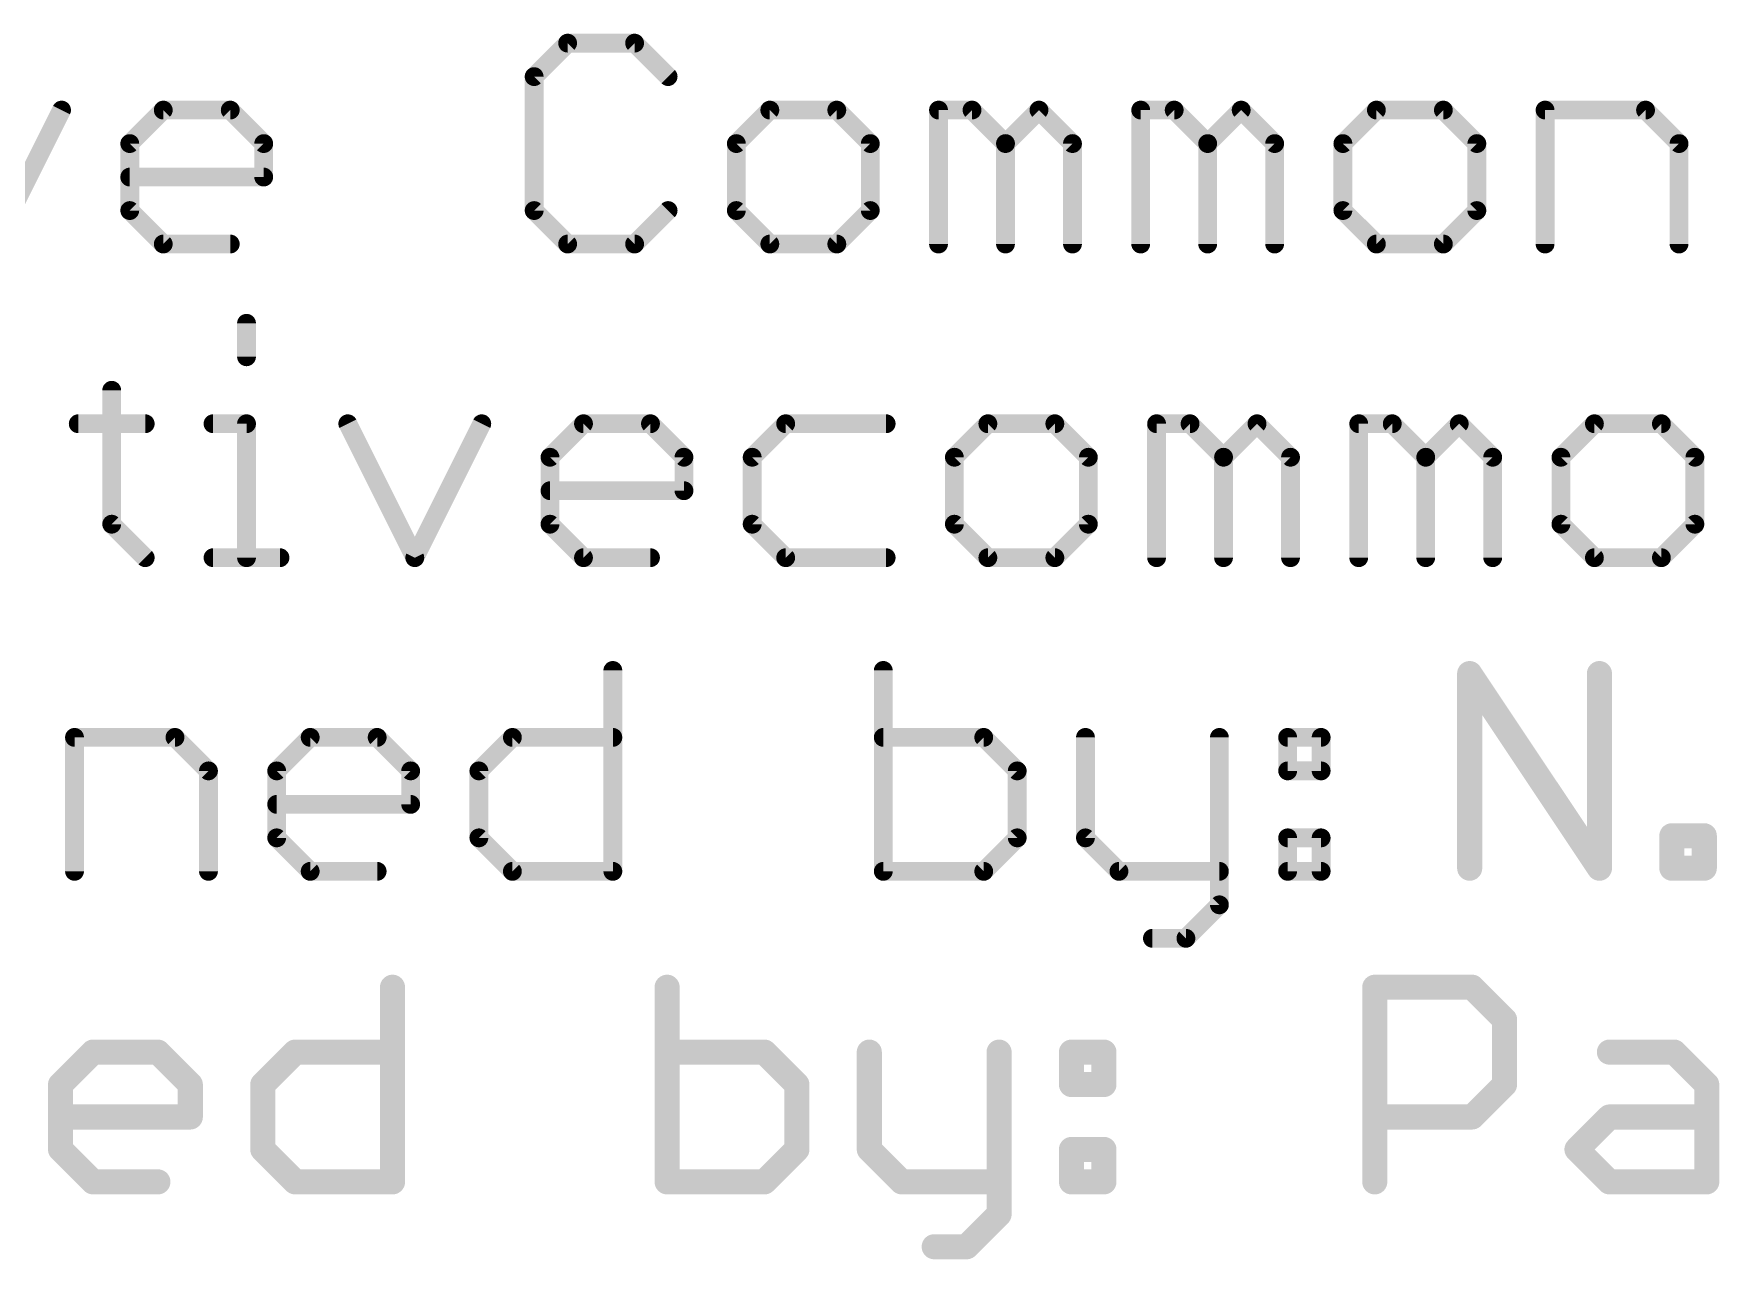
# Model space of a CAD drawing. Extents: x -42 to 65, y -18 to 21.
# Drawn here: x -2.64 to 11.01, y -15.77 to -5.84 of the extents above; entities that cross this region are included whole.
import ezdxf

# ---------------------------------------------------------------- set-up
doc = ezdxf.new("R2010")
doc.units = 0
doc.layers.add('51', color=53, linetype='CONTINUOUS')

msp = doc.modelspace()

# ---------------------------------------------------------------- linework, layer by layer
at = {"layer": '51'}
for points, const_width in [([(1.6876, -5.9168), (1.4164, -6.188)], 0.1524), ([(2.2299, -5.9168), (1.6876, -5.9168)], 0.1524), ([(2.5011, -6.188), (2.2299, -5.9168)], 0.1524), ([(1.4164, -6.188), (1.4164, -7.2726)], 0.1524), ([(-2.9527, -7.5438), (-2.4104, -6.4591)], 0.1524), ([(-1.8579, -6.7303), (-1.5868, -6.4591)], 0.1524), ([(-1.5868, -6.4591), (-1.0444, -6.4591)], 0.1524), ([(-1.0444, -6.4591), (-0.7733, -6.7303)], 0.1524), ([(3.3247, -6.4591), (3.0535, -6.7303)], 0.1524), ([(3.867, -6.4591), (3.3247, -6.4591)], 0.1524), ([(4.1382, -6.7303), (3.867, -6.4591)], 0.1524), ([(4.6907, -7.5438), (4.6907, -6.4591)], 0.1524), ([(4.6907, -6.4591), (4.9619, -6.4591)], 0.1524), ([(4.9619, -6.4591), (5.233, -6.7303)], 0.1524), ([(5.233, -6.7303), (5.5042, -6.4591)], 0.1524), ([(5.5042, -6.4591), (5.7754, -6.7303)], 0.1524), ([(6.3279, -7.5438), (6.3279, -6.4591)], 0.1524), ([(6.3279, -6.4591), (6.599, -6.4591)], 0.1524), ([(6.599, -6.4591), (6.8702, -6.7303)], 0.1524), ([(6.8702, -6.7303), (7.1414, -6.4591)], 0.1524), ([(7.1414, -6.4591), (7.4125, -6.7303)], 0.1524), ([(8.2362, -6.4591), (7.965, -6.7303)], 0.1524), ([(8.7785, -6.4591), (8.2362, -6.4591)], 0.1524), ([(9.0497, -6.7303), (8.7785, -6.4591)], 0.1524), ([(9.6022, -7.5438), (9.6022, -6.4591)], 0.1524), ([(9.6022, -6.4591), (10.4157, -6.4591)], 0.1524), ([(10.4157, -6.4591), (10.6868, -6.7303)], 0.1524), ([(-1.8579, -7.2726), (-1.8579, -6.7303)], 0.1524), ([(-0.7733, -6.7303), (-0.7733, -7.0015)], 0.1524), ([(3.0535, -6.7303), (3.0535, -7.2726)], 0.1524), ([(4.1382, -7.2726), (4.1382, -6.7303)], 0.1524), ([(5.233, -6.7303), (5.233, -7.5438)], 0.1524), ([(5.7754, -6.7303), (5.7754, -7.5438)], 0.1524), ([(6.8702, -6.7303), (6.8702, -7.5438)], 0.1524), ([(7.4125, -6.7303), (7.4125, -7.5438)], 0.1524), ([(7.965, -6.7303), (7.965, -7.2726)], 0.1524), ([(9.0497, -7.2726), (9.0497, -6.7303)], 0.1524), ([(10.6868, -6.7303), (10.6868, -7.5438)], 0.1524), ([(-0.7733, -7.0015), (-1.8579, -7.0015)], 0.1524), ([(-1.5868, -7.5438), (-1.8579, -7.2726)], 0.1524), ([(1.4164, -7.2726), (1.6876, -7.5438)], 0.1524), ([(2.2299, -7.5438), (2.5011, -7.2726)], 0.1524), ([(3.0535, -7.2726), (3.3247, -7.5438)], 0.1524), ([(3.867, -7.5438), (4.1382, -7.2726)], 0.1524), ([(7.965, -7.2726), (8.2362, -7.5438)], 0.1524), ([(8.7785, -7.5438), (9.0497, -7.2726)], 0.1524), ([(-1.0444, -7.5438), (-1.5868, -7.5438)], 0.1524), ([(1.6876, -7.5438), (2.2299, -7.5438)], 0.1524), ([(3.3247, -7.5438), (3.867, -7.5438)], 0.1524), ([(8.2362, -7.5438), (8.7785, -7.5438)], 0.1524), ([(-0.9126, -8.1856), (-0.9126, -8.4568)], 0.1524), ([(-2.0041, -8.728), (-2.0041, -9.8126)], 0.1524), ([(-2.2752, -8.9991), (-1.7329, -8.9991)], 0.1524), ([(-1.1838, -8.9991), (-0.9126, -8.9991)], 0.1524), ([(-0.9126, -8.9991), (-0.9126, -10.0838)], 0.1524), ([(-0.0924, -8.9991), (0.45, -10.0838)], 0.1524), ([(0.45, -10.0838), (0.9923, -8.9991)], 0.1524), ([(1.5448, -9.2703), (1.816, -8.9991)], 0.1524), ([(1.816, -8.9991), (2.3583, -8.9991)], 0.1524), ([(2.3583, -8.9991), (2.6295, -9.2703)], 0.1524), ([(3.4531, -8.9991), (3.182, -9.2703)], 0.1524), ([(4.2666, -8.9991), (3.4531, -8.9991)], 0.1524), ([(5.0903, -8.9991), (4.8191, -9.2703)], 0.1524), ([(5.6326, -8.9991), (5.0903, -8.9991)], 0.1524), ([(5.9038, -9.2703), (5.6326, -8.9991)], 0.1524), ([(6.4563, -10.0838), (6.4563, -8.9991)], 0.1524), ([(6.4563, -8.9991), (6.7274, -8.9991)], 0.1524), ([(6.7274, -8.9991), (6.9986, -9.2703)], 0.1524), ([(6.9986, -9.2703), (7.2698, -8.9991)], 0.1524), ([(7.2698, -8.9991), (7.5409, -9.2703)], 0.1524), ([(8.0934, -10.0838), (8.0934, -8.9991)], 0.1524), ([(8.0934, -8.9991), (8.3646, -8.9991)], 0.1524), ([(8.3646, -8.9991), (8.6358, -9.2703)], 0.1524), ([(8.6358, -9.2703), (8.9069, -8.9991)], 0.1524), ([(8.9069, -8.9991), (9.1781, -9.2703)], 0.1524), ([(10.0017, -8.9991), (9.7306, -9.2703)], 0.1524), ([(10.5441, -8.9991), (10.0017, -8.9991)], 0.1524), ([(10.8152, -9.2703), (10.5441, -8.9991)], 0.1524), ([(1.5448, -9.8126), (1.5448, -9.2703)], 0.1524), ([(2.6295, -9.2703), (2.6295, -9.5415)], 0.1524), ([(3.182, -9.2703), (3.182, -9.8126)], 0.1524), ([(4.8191, -9.2703), (4.8191, -9.8126)], 0.1524), ([(5.9038, -9.8126), (5.9038, -9.2703)], 0.1524), ([(6.9986, -9.2703), (6.9986, -10.0838)], 0.1524), ([(7.5409, -9.2703), (7.5409, -10.0838)], 0.1524), ([(8.6358, -9.2703), (8.6358, -10.0838)], 0.1524), ([(9.1781, -9.2703), (9.1781, -10.0838)], 0.1524), ([(9.7306, -9.2703), (9.7306, -9.8126)], 0.1524), ([(10.8152, -9.8126), (10.8152, -9.2703)], 0.1524), ([(2.6295, -9.5415), (1.5448, -9.5415)], 0.1524), ([(-2.0041, -9.8126), (-1.7329, -10.0838)], 0.1524), ([(1.816, -10.0838), (1.5448, -9.8126)], 0.1524), ([(3.182, -9.8126), (3.4531, -10.0838)], 0.1524), ([(4.8191, -9.8126), (5.0903, -10.0838)], 0.1524), ([(5.6326, -10.0838), (5.9038, -9.8126)], 0.1524), ([(9.7306, -9.8126), (10.0017, -10.0838)], 0.1524), ([(10.5441, -10.0838), (10.8152, -9.8126)], 0.1524), ([(-1.1838, -10.0838), (-0.6415, -10.0838)], 0.1524), ([(2.3583, -10.0838), (1.816, -10.0838)], 0.1524), ([(3.4531, -10.0838), (4.2666, -10.0838)], 0.1524), ([(5.0903, -10.0838), (5.6326, -10.0838)], 0.1524), ([(10.0017, -10.0838), (10.5441, -10.0838)], 0.1524), ([(2.0536, -10.9968), (2.0536, -12.6238)], 0.1524), ([(4.2433, -10.9968), (4.2433, -12.6238)], 0.1524), ([(8.9916, -12.5984), (8.9916, -11.0223)], 0.2032), ([(8.9916, -11.0223), (10.0424, -12.5984)], 0.2032), ([(10.0424, -12.5984), (10.0424, -11.0223)], 0.2032), ([(-2.3053, -12.6238), (-2.3053, -11.5391)], 0.1524), ([(-2.3053, -11.5391), (-1.4918, -11.5391)], 0.1524), ([(-1.4918, -11.5391), (-1.2207, -11.8103)], 0.1524), ([(-0.6682, -11.8103), (-0.397, -11.5391)], 0.1524), ([(-0.397, -11.5391), (0.1453, -11.5391)], 0.1524), ([(0.1453, -11.5391), (0.4165, -11.8103)], 0.1524), ([(0.969, -11.8103), (1.2402, -11.5391)], 0.1524), ([(1.2402, -11.5391), (2.0536, -11.5391)], 0.1524), ([(5.0568, -11.5391), (4.2433, -11.5391)], 0.1524), ([(5.328, -11.8103), (5.0568, -11.5391)], 0.1524), ([(5.8805, -11.5391), (5.8805, -12.3526)], 0.1524), ([(6.9651, -11.5391), (6.9651, -12.895)], 0.1524), ([(7.5176, -11.5391), (7.7888, -11.5391)], 0.1524), ([(7.5176, -11.8103), (7.5176, -11.5391)], 0.1524), ([(7.7888, -11.5391), (7.7888, -11.8103)], 0.1524), ([(-1.2207, -11.8103), (-1.2207, -12.6238)], 0.1524), ([(-0.6682, -12.3526), (-0.6682, -11.8103)], 0.1524), ([(0.4165, -11.8103), (0.4165, -12.0815)], 0.1524), ([(0.969, -12.3526), (0.969, -11.8103)], 0.1524), ([(5.328, -12.3526), (5.328, -11.8103)], 0.1524), ([(7.7888, -11.8103), (7.5176, -11.8103)], 0.1524), ([(0.4165, -12.0815), (-0.6682, -12.0815)], 0.1524), ([(-0.397, -12.6238), (-0.6682, -12.3526)], 0.1524), ([(1.2402, -12.6238), (0.969, -12.3526)], 0.1524), ([(5.0568, -12.6238), (5.328, -12.3526)], 0.1524), ([(5.8805, -12.3526), (6.1516, -12.6238)], 0.1524), ([(7.5176, -12.3526), (7.7888, -12.3526)], 0.1524), ([(7.5176, -12.6238), (7.5176, -12.3526)], 0.1524), ([(7.7888, -12.3526), (7.7888, -12.6238)], 0.1524), ([(10.6288, -12.5984), (10.6288, -12.3357)], 0.2032), ([(10.6288, -12.3357), (10.8914, -12.3357)], 0.2032), ([(10.8914, -12.3357), (10.8914, -12.5984)], 0.2032), ([(0.1453, -12.6238), (-0.397, -12.6238)], 0.1524), ([(2.0536, -12.6238), (1.2402, -12.6238)], 0.1524), ([(4.2433, -12.6238), (5.0568, -12.6238)], 0.1524), ([(6.1516, -12.6238), (6.9651, -12.6238)], 0.1524), ([(7.7888, -12.6238), (7.5176, -12.6238)], 0.1524), ([(10.8914, -12.5984), (10.6288, -12.5984)], 0.2032), ([(6.9651, -12.895), (6.694, -13.1661)], 0.1524), ([(6.694, -13.1661), (6.4228, -13.1661)], 0.1524), ([(0.2696, -13.5623), (0.2696, -15.1384)], 0.2032), ([(2.4931, -13.5623), (2.4931, -15.1384)], 0.2032), ([(8.2232, -15.1384), (8.2232, -13.5623)], 0.2032), ([(8.2232, -13.5623), (9.0113, -13.5623)], 0.2032), ([(9.0113, -13.5623), (9.2739, -13.8249)], 0.2032), ([(9.2739, -13.8249), (9.2739, -14.3503)], 0.2032), ([(-2.4183, -14.3503), (-2.1556, -14.0876)], 0.2032), ([(-2.1556, -14.0876), (-1.6303, -14.0876)], 0.2032), ([(-1.6303, -14.0876), (-1.3676, -14.3503)], 0.2032), ([(-0.7812, -14.3503), (-0.5185, -14.0876)], 0.2032), ([(-0.5185, -14.0876), (0.2696, -14.0876)], 0.2032), ([(3.2812, -14.0876), (2.4931, -14.0876)], 0.2032), ([(3.5439, -14.3503), (3.2812, -14.0876)], 0.2032), ([(4.1303, -14.0876), (4.1303, -14.8757)], 0.2032), ([(5.181, -14.0876), (5.181, -15.4011)], 0.2032), ([(5.7674, -14.0876), (6.0301, -14.0876)], 0.2032), ([(5.7674, -14.3503), (5.7674, -14.0876)], 0.2032), ([(6.0301, -14.0876), (6.0301, -14.3503)], 0.2032), ([(10.123, -14.0876), (10.6484, -14.0876)], 0.2032), ([(10.6484, -14.0876), (10.9111, -14.3503)], 0.2032), ([(-2.4183, -14.8757), (-2.4183, -14.3503)], 0.2032), ([(-1.3676, -14.3503), (-1.3676, -14.613)], 0.2032), ([(-0.7812, -14.8757), (-0.7812, -14.3503)], 0.2032), ([(3.5439, -14.8757), (3.5439, -14.3503)], 0.2032), ([(6.0301, -14.3503), (5.7674, -14.3503)], 0.2032), ([(9.2739, -14.3503), (9.0113, -14.613)], 0.2032), ([(10.9111, -14.3503), (10.9111, -15.1384)], 0.2032), ([(-1.3676, -14.613), (-2.4183, -14.613)], 0.2032), ([(9.0113, -14.613), (8.2232, -14.613)], 0.2032), ([(9.8603, -14.8757), (10.123, -14.613)], 0.2032), ([(10.123, -14.613), (10.9111, -14.613)], 0.2032), ([(-2.1556, -15.1384), (-2.4183, -14.8757)], 0.2032), ([(-0.5185, -15.1384), (-0.7812, -14.8757)], 0.2032), ([(3.2812, -15.1384), (3.5439, -14.8757)], 0.2032), ([(4.1303, -14.8757), (4.393, -15.1384)], 0.2032), ([(5.7674, -14.8757), (6.0301, -14.8757)], 0.2032), ([(5.7674, -15.1384), (5.7674, -14.8757)], 0.2032), ([(6.0301, -14.8757), (6.0301, -15.1384)], 0.2032), ([(10.123, -15.1384), (9.8603, -14.8757)], 0.2032), ([(-1.6303, -15.1384), (-2.1556, -15.1384)], 0.2032), ([(0.2696, -15.1384), (-0.5185, -15.1384)], 0.2032), ([(2.4931, -15.1384), (3.2812, -15.1384)], 0.2032), ([(4.393, -15.1384), (5.181, -15.1384)], 0.2032), ([(6.0301, -15.1384), (5.7674, -15.1384)], 0.2032), ([(10.9111, -15.1384), (10.123, -15.1384)], 0.2032), ([(5.181, -15.4011), (4.9184, -15.6638)], 0.2032), ([(4.9184, -15.6638), (4.6557, -15.6638)], 0.2032)]:
    msp.add_lwpolyline(points, dxfattribs=dict(at, const_width=const_width))
for points, const_width in [([(1.6876, -5.8787, 1), (1.6876, -5.9549)], 0.0762), ([(1.7145, -5.9438, 1), (1.6606, -5.8899)], 0.0762), ([(2.2568, -5.8899, 1), (2.2029, -5.9438)], 0.0762), ([(2.2299, -5.9549, 1), (2.2299, -5.8787)], 0.0762), ([(1.4545, -6.188, 1), (1.3783, -6.188)], 0.0762), ([(1.3895, -6.161, 1), (1.4433, -6.2149)], 0.0762), ([(2.4741, -6.2149, 1), (2.528, -6.161)], 0.0762), ([(-2.3763, -6.4762, 1), (-2.4445, -6.4421)], 0.0762), ([(-1.5868, -6.421, 1), (-1.5868, -6.4972)], 0.0762), ([(-1.5598, -6.4861, 1), (-1.6137, -6.4322)], 0.0762), ([(-1.0175, -6.4322, 1), (-1.0714, -6.4861)], 0.0762), ([(-1.0444, -6.4972, 1), (-1.0444, -6.421)], 0.0762), ([(3.3247, -6.421, 1), (3.3247, -6.4972)], 0.0762), ([(3.3517, -6.4861, 1), (3.2978, -6.4322)], 0.0762), ([(3.894, -6.4322, 1), (3.8401, -6.4861)], 0.0762), ([(3.867, -6.4972, 1), (3.867, -6.421)], 0.0762), ([(4.7288, -6.4591, 1), (4.6526, -6.4591)], 0.0762), ([(4.6907, -6.421, 1), (4.6907, -6.4972)], 0.0762), ([(4.9888, -6.4322, 1), (4.9349, -6.4861)], 0.0762), ([(4.9619, -6.4972, 1), (4.9619, -6.421)], 0.0762), ([(5.5311, -6.4322, 1), (5.4773, -6.4861)], 0.0762), ([(5.5311, -6.4861, 1), (5.4773, -6.4322)], 0.0762), ([(6.366, -6.4591, 1), (6.2898, -6.4591)], 0.0762), ([(6.3279, -6.421, 1), (6.3279, -6.4972)], 0.0762), ([(6.626, -6.4322, 1), (6.5721, -6.4861)], 0.0762), ([(6.599, -6.4972, 1), (6.599, -6.421)], 0.0762), ([(7.1683, -6.4322, 1), (7.1144, -6.4861)], 0.0762), ([(7.1683, -6.4861, 1), (7.1144, -6.4322)], 0.0762), ([(8.2362, -6.421, 1), (8.2362, -6.4972)], 0.0762), ([(8.2631, -6.4861, 1), (8.2092, -6.4322)], 0.0762), ([(8.8055, -6.4322, 1), (8.7516, -6.4861)], 0.0762), ([(8.7785, -6.4972, 1), (8.7785, -6.421)], 0.0762), ([(9.6403, -6.4591, 1), (9.5641, -6.4591)], 0.0762), ([(9.6022, -6.421, 1), (9.6022, -6.4972)], 0.0762), ([(10.4426, -6.4322, 1), (10.3887, -6.4861)], 0.0762), ([(10.4157, -6.4972, 1), (10.4157, -6.421)], 0.0762), ([(-1.8198, -6.7303, 1), (-1.896, -6.7303)], 0.0762), ([(-1.8849, -6.7034, 1), (-1.831, -6.7572)], 0.0762), ([(-0.7352, -6.7303, 1), (-0.8114, -6.7303)], 0.0762), ([(-0.8002, -6.7572, 1), (-0.7463, -6.7034)], 0.0762), ([(3.0917, -6.7303, 1), (3.0154, -6.7303)], 0.0762), ([(3.0266, -6.7034, 1), (3.0805, -6.7572)], 0.0762), ([(4.1763, -6.7303, 1), (4.1001, -6.7303)], 0.0762), ([(4.1113, -6.7572, 1), (4.1652, -6.7034)], 0.0762), ([(5.2711, -6.7303, 1), (5.1949, -6.7303)], 0.0762), ([(5.2061, -6.7034, 1), (5.26, -6.7572)], 0.0762), ([(5.2061, -6.7572, 1), (5.26, -6.7034)], 0.0762), ([(5.8135, -6.7303, 1), (5.7373, -6.7303)], 0.0762), ([(5.7484, -6.7572, 1), (5.8023, -6.7034)], 0.0762), ([(6.9083, -6.7303, 1), (6.8321, -6.7303)], 0.0762), ([(6.8432, -6.7034, 1), (6.8971, -6.7572)], 0.0762), ([(6.8432, -6.7572, 1), (6.8971, -6.7034)], 0.0762), ([(7.4506, -6.7303, 1), (7.3744, -6.7303)], 0.0762), ([(7.3856, -6.7572, 1), (7.4395, -6.7034)], 0.0762), ([(8.0031, -6.7303, 1), (7.9269, -6.7303)], 0.0762), ([(7.9381, -6.7034, 1), (7.992, -6.7572)], 0.0762), ([(9.0878, -6.7303, 1), (9.0116, -6.7303)], 0.0762), ([(9.0227, -6.7572, 1), (9.0766, -6.7034)], 0.0762), ([(10.7249, -6.7303, 1), (10.6487, -6.7303)], 0.0762), ([(10.6599, -6.7572, 1), (10.7138, -6.7034)], 0.0762), ([(-1.8579, -6.9634, 1), (-1.8579, -7.0396)], 0.0762), ([(-0.7733, -7.0396, 1), (-0.7733, -6.9634)], 0.0762), ([(-0.8114, -7.0015, 1), (-0.7352, -7.0015)], 0.0762), ([(-1.831, -7.2457, 1), (-1.8849, -7.2996)], 0.0762), ([(1.4433, -7.2457, 1), (1.3895, -7.2996)], 0.0762), ([(2.528, -7.2996, 1), (2.4741, -7.2457)], 0.0762), ([(3.0805, -7.2457, 1), (3.0266, -7.2996)], 0.0762), ([(4.1651, -7.2996, 1), (4.1113, -7.2457)], 0.0762), ([(7.992, -7.2457, 1), (7.9381, -7.2996)], 0.0762), ([(9.0766, -7.2996, 1), (9.0227, -7.2457)], 0.0762), ([(-1.896, -7.2726, 1), (-1.8198, -7.2726)], 0.0762), ([(1.3783, -7.2726, 1), (1.4545, -7.2726)], 0.0762), ([(3.0154, -7.2726, 1), (3.0917, -7.2726)], 0.0762), ([(4.1001, -7.2726, 1), (4.1763, -7.2726)], 0.0762), ([(7.9269, -7.2726, 1), (8.0031, -7.2726)], 0.0762), ([(9.0116, -7.2726, 1), (9.0878, -7.2726)], 0.0762), ([(-1.5868, -7.5057, 1), (-1.5868, -7.5819)], 0.0762), ([(-1.6137, -7.5707, 1), (-1.5598, -7.5169)], 0.0762), ([(-1.0444, -7.5819, 1), (-1.0444, -7.5057)], 0.0762), ([(1.6876, -7.5057, 1), (1.6876, -7.5819)], 0.0762), ([(1.6606, -7.5707, 1), (1.7145, -7.5169)], 0.0762), ([(2.2029, -7.5169, 1), (2.2568, -7.5707)], 0.0762), ([(2.2299, -7.5819, 1), (2.2299, -7.5057)], 0.0762), ([(3.3247, -7.5057, 1), (3.3247, -7.5819)], 0.0762), ([(3.2978, -7.5707, 1), (3.3517, -7.5169)], 0.0762), ([(3.8401, -7.5169, 1), (3.894, -7.5707)], 0.0762), ([(3.867, -7.5819, 1), (3.867, -7.5057)], 0.0762), ([(4.6526, -7.5438, 1), (4.7288, -7.5438)], 0.0762), ([(5.1949, -7.5438, 1), (5.2711, -7.5438)], 0.0762), ([(5.7373, -7.5438, 1), (5.8135, -7.5438)], 0.0762), ([(6.2898, -7.5438, 1), (6.366, -7.5438)], 0.0762), ([(6.8321, -7.5438, 1), (6.9083, -7.5438)], 0.0762), ([(7.3744, -7.5438, 1), (7.4506, -7.5438)], 0.0762), ([(8.2362, -7.5057, 1), (8.2362, -7.5819)], 0.0762), ([(8.2092, -7.5707, 1), (8.2631, -7.5169)], 0.0762), ([(8.7516, -7.5169, 1), (8.8055, -7.5707)], 0.0762), ([(8.7785, -7.5819, 1), (8.7785, -7.5057)], 0.0762), ([(9.5641, -7.5438, 1), (9.6403, -7.5438)], 0.0762), ([(10.6487, -7.5438, 1), (10.7249, -7.5438)], 0.0762), ([(-0.8745, -8.1856, 1), (-0.9507, -8.1856)], 0.0762), ([(-0.9507, -8.4568, 1), (-0.8745, -8.4568)], 0.0762), ([(-1.966, -8.728, 1), (-2.0422, -8.728)], 0.0762), ([(-2.2752, -8.961, 1), (-2.2752, -9.0372)], 0.0762), ([(-1.7329, -9.0372, 1), (-1.7329, -8.961)], 0.0762), ([(-1.1838, -8.961, 1), (-1.1838, -9.0372)], 0.0762), ([(-0.8745, -8.9991, 1), (-0.9507, -8.9991)], 0.0762), ([(-0.9126, -9.0372, 1), (-0.9126, -8.961)], 0.0762), ([(-0.0583, -8.9821, 1), (-0.1264, -9.0162)], 0.0762), ([(1.0264, -9.0162, 1), (0.9582, -8.9821)], 0.0762), ([(1.816, -8.961, 1), (1.816, -9.0372)], 0.0762), ([(1.8429, -9.0261, 1), (1.789, -8.9722)], 0.0762), ([(2.3852, -8.9722, 1), (2.3314, -9.0261)], 0.0762), ([(2.3583, -9.0372, 1), (2.3583, -8.961)], 0.0762), ([(3.4531, -8.961, 1), (3.4531, -9.0372)], 0.0762), ([(3.4801, -9.0261, 1), (3.4262, -8.9722)], 0.0762), ([(4.2666, -9.0372, 1), (4.2666, -8.961)], 0.0762), ([(5.0903, -8.961, 1), (5.0903, -9.0372)], 0.0762), ([(5.1172, -9.0261, 1), (5.0633, -8.9722)], 0.0762), ([(5.6595, -8.9722, 1), (5.6057, -9.0261)], 0.0762), ([(5.6326, -9.0372, 1), (5.6326, -8.961)], 0.0762), ([(6.4944, -8.9991, 1), (6.4182, -8.9991)], 0.0762), ([(6.4563, -8.961, 1), (6.4563, -9.0372)], 0.0762), ([(6.7544, -8.9722, 1), (6.7005, -9.0261)], 0.0762), ([(6.7274, -9.0372, 1), (6.7274, -8.961)], 0.0762), ([(7.2967, -8.9722, 1), (7.2428, -9.0261)], 0.0762), ([(7.2967, -9.0261, 1), (7.2428, -8.9722)], 0.0762), ([(8.1315, -8.9991, 1), (8.0553, -8.9991)], 0.0762), ([(8.0934, -8.961, 1), (8.0934, -9.0372)], 0.0762), ([(8.3915, -8.9722, 1), (8.3376, -9.0261)], 0.0762), ([(8.3646, -9.0372, 1), (8.3646, -8.961)], 0.0762), ([(8.9339, -8.9722, 1), (8.88, -9.0261)], 0.0762), ([(8.9339, -9.0261, 1), (8.88, -8.9722)], 0.0762), ([(10.0017, -8.961, 1), (10.0017, -9.0372)], 0.0762), ([(10.0287, -9.0261, 1), (9.9748, -8.9722)], 0.0762), ([(10.571, -8.9722, 1), (10.5171, -9.0261)], 0.0762), ([(10.5441, -9.0372, 1), (10.5441, -8.961)], 0.0762), ([(1.5829, -9.2703, 1), (1.5067, -9.2703)], 0.0762), ([(1.5179, -9.2434, 1), (1.5717, -9.2972)], 0.0762), ([(2.6676, -9.2703, 1), (2.5914, -9.2703)], 0.0762), ([(2.6025, -9.2972, 1), (2.6564, -9.2434)], 0.0762), ([(3.2201, -9.2703, 1), (3.1439, -9.2703)], 0.0762), ([(3.155, -9.2434, 1), (3.2089, -9.2972)], 0.0762), ([(4.8572, -9.2703, 1), (4.781, -9.2703)], 0.0762), ([(4.7922, -9.2434, 1), (4.8461, -9.2972)], 0.0762), ([(5.9419, -9.2703, 1), (5.8657, -9.2703)], 0.0762), ([(5.8768, -9.2972, 1), (5.9307, -9.2434)], 0.0762), ([(7.0367, -9.2703, 1), (6.9605, -9.2703)], 0.0762), ([(6.9717, -9.2434, 1), (7.0255, -9.2972)], 0.0762), ([(6.9717, -9.2972, 1), (7.0255, -9.2434)], 0.0762), ([(7.579, -9.2703, 1), (7.5028, -9.2703)], 0.0762), ([(7.514, -9.2972, 1), (7.5679, -9.2434)], 0.0762), ([(8.6739, -9.2703, 1), (8.5977, -9.2703)], 0.0762), ([(8.6088, -9.2434, 1), (8.6627, -9.2972)], 0.0762), ([(8.6088, -9.2972, 1), (8.6627, -9.2434)], 0.0762), ([(9.2162, -9.2703, 1), (9.14, -9.2703)], 0.0762), ([(9.1511, -9.2972, 1), (9.205, -9.2434)], 0.0762), ([(9.7687, -9.2703, 1), (9.6925, -9.2703)], 0.0762), ([(9.7036, -9.2434, 1), (9.7575, -9.2972)], 0.0762), ([(10.8533, -9.2703, 1), (10.7771, -9.2703)], 0.0762), ([(10.7883, -9.2972, 1), (10.8422, -9.2434)], 0.0762), ([(1.5448, -9.5034, 1), (1.5448, -9.5796)], 0.0762), ([(2.5914, -9.5415, 1), (2.6676, -9.5415)], 0.0762), ([(2.6295, -9.5796, 1), (2.6295, -9.5034)], 0.0762), ([(-1.9771, -9.7857, 1), (-2.031, -9.8396)], 0.0762), ([(-2.0422, -9.8126, 1), (-1.966, -9.8126)], 0.0762), ([(1.5717, -9.7857, 1), (1.5179, -9.8396)], 0.0762), ([(1.5067, -9.8126, 1), (1.5829, -9.8126)], 0.0762), ([(3.2089, -9.7857, 1), (3.155, -9.8396)], 0.0762), ([(3.1439, -9.8126, 1), (3.2201, -9.8126)], 0.0762), ([(4.8461, -9.7857, 1), (4.7922, -9.8396)], 0.0762), ([(4.781, -9.8126, 1), (4.8572, -9.8126)], 0.0762), ([(5.8657, -9.8126, 1), (5.9419, -9.8126)], 0.0762), ([(5.9307, -9.8396, 1), (5.8768, -9.7857)], 0.0762), ([(9.7575, -9.7857, 1), (9.7036, -9.8396)], 0.0762), ([(9.6925, -9.8126, 1), (9.7687, -9.8126)], 0.0762), ([(10.7771, -9.8126, 1), (10.8533, -9.8126)], 0.0762), ([(10.8422, -9.8396, 1), (10.7883, -9.7857)], 0.0762), ([(-1.7598, -10.1107, 1), (-1.706, -10.0569)], 0.0762), ([(-1.1838, -10.0457, 1), (-1.1838, -10.1219)], 0.0762), ([(-0.9507, -10.0838, 1), (-0.8745, -10.0838)], 0.0762), ([(-0.6415, -10.1219, 1), (-0.6415, -10.0457)], 0.0762), ([(0.4159, -10.0668, 1), (0.484, -10.1008)], 0.0762), ([(0.4159, -10.1008, 1), (0.484, -10.0668)], 0.0762), ([(1.816, -10.0457, 1), (1.816, -10.1219)], 0.0762), ([(1.789, -10.1107, 1), (1.8429, -10.0569)], 0.0762), ([(2.3583, -10.1219, 1), (2.3583, -10.0457)], 0.0762), ([(3.4531, -10.0457, 1), (3.4531, -10.1219)], 0.0762), ([(3.4262, -10.1107, 1), (3.4801, -10.0569)], 0.0762), ([(4.2666, -10.1219, 1), (4.2666, -10.0457)], 0.0762), ([(5.0903, -10.0457, 1), (5.0903, -10.1219)], 0.0762), ([(5.0633, -10.1107, 1), (5.1172, -10.0569)], 0.0762), ([(5.6057, -10.0569, 1), (5.6595, -10.1107)], 0.0762), ([(5.6326, -10.1219, 1), (5.6326, -10.0457)], 0.0762), ([(6.4182, -10.0838, 1), (6.4944, -10.0838)], 0.0762), ([(6.9605, -10.0838, 1), (7.0367, -10.0838)], 0.0762), ([(7.5028, -10.0838, 1), (7.579, -10.0838)], 0.0762), ([(8.0553, -10.0838, 1), (8.1315, -10.0838)], 0.0762), ([(8.5977, -10.0838, 1), (8.6739, -10.0838)], 0.0762), ([(9.14, -10.0838, 1), (9.2162, -10.0838)], 0.0762), ([(10.0017, -10.0457, 1), (10.0017, -10.1219)], 0.0762), ([(9.9748, -10.1107, 1), (10.0287, -10.0569)], 0.0762), ([(10.5171, -10.0569, 1), (10.571, -10.1107)], 0.0762), ([(10.5441, -10.1219, 1), (10.5441, -10.0457)], 0.0762), ([(2.0917, -10.9968, 1), (2.0155, -10.9968)], 0.0762), ([(4.2814, -10.9968, 1), (4.2052, -10.9968)], 0.0762), ([(9.0339, -10.9941, 1), (8.9493, -11.0504)], 0.1016), ([(9.0424, -11.0223, 1), (8.9408, -11.0223)], 0.1016), ([(10.0932, -11.0223, 1), (9.9916, -11.0223)], 0.1016), ([(-2.2672, -11.5391, 1), (-2.3434, -11.5391)], 0.0762), ([(-2.3053, -11.501, 1), (-2.3053, -11.5772)], 0.0762), ([(-1.4649, -11.5122, 1), (-1.5188, -11.5661)], 0.0762), ([(-1.4918, -11.5772, 1), (-1.4918, -11.501)], 0.0762), ([(-0.397, -11.501, 1), (-0.397, -11.5772)], 0.0762), ([(-0.3701, -11.5661, 1), (-0.4239, -11.5122)], 0.0762), ([(0.1723, -11.5122, 1), (0.1184, -11.5661)], 0.0762), ([(0.1453, -11.5772, 1), (0.1453, -11.501)], 0.0762), ([(1.2402, -11.501, 1), (1.2402, -11.5772)], 0.0762), ([(1.2671, -11.5661, 1), (1.2132, -11.5122)], 0.0762), ([(2.0536, -11.5772, 1), (2.0536, -11.501)], 0.0762), ([(4.2433, -11.501, 1), (4.2433, -11.5772)], 0.0762), ([(5.0837, -11.5122, 1), (5.0299, -11.5661)], 0.0762), ([(5.0568, -11.5772, 1), (5.0568, -11.501)], 0.0762), ([(5.9186, -11.5391, 1), (5.8424, -11.5391)], 0.0762), ([(7.0032, -11.5391, 1), (6.927, -11.5391)], 0.0762), ([(7.5176, -11.501, 1), (7.5176, -11.5772)], 0.0762), ([(7.5557, -11.5391, 1), (7.4795, -11.5391)], 0.0762), ([(7.8269, -11.5391, 1), (7.7507, -11.5391)], 0.0762), ([(7.7888, -11.5772, 1), (7.7888, -11.501)], 0.0762), ([(-1.1826, -11.8103, 1), (-1.2588, -11.8103)], 0.0762), ([(-0.6301, -11.8103, 1), (-0.7063, -11.8103)], 0.0762), ([(0.4546, -11.8103, 1), (0.3784, -11.8103)], 0.0762), ([(1.0071, -11.8103, 1), (0.9309, -11.8103)], 0.0762), ([(5.3661, -11.8103, 1), (5.2899, -11.8103)], 0.0762), ([(7.5176, -11.7722, 1), (7.5176, -11.8484)], 0.0762), ([(7.7888, -11.8484, 1), (7.7888, -11.7722)], 0.0762), ([(-1.2476, -11.8372, 1), (-1.1937, -11.7834)], 0.0762), ([(-0.6951, -11.7834, 1), (-0.6412, -11.8372)], 0.0762), ([(0.3895, -11.8372, 1), (0.4434, -11.7834)], 0.0762), ([(0.942, -11.7834, 1), (0.9959, -11.8372)], 0.0762), ([(5.301, -11.8372, 1), (5.3549, -11.7834)], 0.0762), ([(7.4795, -11.8103, 1), (7.5557, -11.8103)], 0.0762), ([(7.7507, -11.8103, 1), (7.8269, -11.8103)], 0.0762), ([(-0.6682, -12.0434, 1), (-0.6682, -12.1196)], 0.0762), ([(0.4165, -12.1196, 1), (0.4165, -12.0434)], 0.0762), ([(0.3784, -12.0815, 1), (0.4546, -12.0815)], 0.0762), ([(-0.6412, -12.3257, 1), (-0.6951, -12.3796)], 0.0762), ([(0.9959, -12.3257, 1), (0.942, -12.3796)], 0.0762), ([(5.3549, -12.3796, 1), (5.301, -12.3257)], 0.0762), ([(5.9074, -12.3257, 1), (5.8535, -12.3796)], 0.0762), ([(7.5176, -12.3145, 1), (7.5176, -12.3907)], 0.0762), ([(7.5557, -12.3526, 1), (7.4795, -12.3526)], 0.0762), ([(7.8269, -12.3526, 1), (7.7507, -12.3526)], 0.0762), ([(7.7888, -12.3907, 1), (7.7888, -12.3145)], 0.0762), ([(10.6796, -12.3357, 1), (10.578, -12.3357)], 0.1016), ([(10.6288, -12.2849, 1), (10.6288, -12.3865)], 0.1016), ([(10.9422, -12.3357, 1), (10.8406, -12.3357)], 0.1016), ([(10.8914, -12.3865, 1), (10.8914, -12.2849)], 0.1016), ([(-0.7063, -12.3526, 1), (-0.6301, -12.3526)], 0.0762), ([(0.9309, -12.3526, 1), (1.0071, -12.3526)], 0.0762), ([(5.2899, -12.3526, 1), (5.3661, -12.3526)], 0.0762), ([(5.8424, -12.3526, 1), (5.9186, -12.3526)], 0.0762), ([(-0.397, -12.5857, 1), (-0.397, -12.6619)], 0.0762), ([(0.1453, -12.6619, 1), (0.1453, -12.5857)], 0.0762), ([(1.2402, -12.5857, 1), (1.2402, -12.6619)], 0.0762), ([(2.0536, -12.6619, 1), (2.0536, -12.5857)], 0.0762), ([(4.2433, -12.5857, 1), (4.2433, -12.6619)], 0.0762), ([(5.0568, -12.6619, 1), (5.0568, -12.5857)], 0.0762), ([(6.1516, -12.5857, 1), (6.1516, -12.6619)], 0.0762), ([(6.9651, -12.6619, 1), (6.9651, -12.5857)], 0.0762), ([(7.5176, -12.5857, 1), (7.5176, -12.6619)], 0.0762), ([(7.7888, -12.6619, 1), (7.7888, -12.5857)], 0.0762), ([(8.9408, -12.5984, 1), (9.0424, -12.5984)], 0.1016), ([(9.9916, -12.5984, 1), (10.0932, -12.5984)], 0.1016), ([(10.0001, -12.6266, 1), (10.0846, -12.5702)], 0.1016), ([(10.6288, -12.5476, 1), (10.6288, -12.6492)], 0.1016), ([(10.578, -12.5984, 1), (10.6796, -12.5984)], 0.1016), ([(10.8406, -12.5984, 1), (10.9422, -12.5984)], 0.1016), ([(10.8914, -12.6492, 1), (10.8914, -12.5476)], 0.1016), ([(-2.3434, -12.6238, 1), (-2.2672, -12.6238)], 0.0762), ([(-1.2588, -12.6238, 1), (-1.1826, -12.6238)], 0.0762), ([(-0.4239, -12.6507, 1), (-0.3701, -12.5969)], 0.0762), ([(1.2132, -12.6507, 1), (1.2671, -12.5969)], 0.0762), ([(2.0155, -12.6238, 1), (2.0917, -12.6238)], 0.0762), ([(4.2052, -12.6238, 1), (4.2814, -12.6238)], 0.0762), ([(5.0299, -12.5969, 1), (5.0837, -12.6507)], 0.0762), ([(6.1247, -12.6507, 1), (6.1786, -12.5969)], 0.0762), ([(7.4795, -12.6238, 1), (7.5557, -12.6238)], 0.0762), ([(7.7507, -12.6238, 1), (7.8269, -12.6238)], 0.0762), ([(6.9921, -12.9219, 1), (6.9382, -12.868)], 0.0762), ([(6.927, -12.895, 1), (7.0032, -12.895)], 0.0762), ([(6.4228, -13.128, 1), (6.4228, -13.2042)], 0.0762), ([(6.667, -13.1392, 1), (6.7209, -13.1931)], 0.0762), ([(6.694, -13.2042, 1), (6.694, -13.128)], 0.0762), ([(0.3204, -13.5623, 1), (0.2188, -13.5623)], 0.1016), ([(2.5439, -13.5623, 1), (2.4423, -13.5623)], 0.1016), ([(8.274, -13.5623, 1), (8.1724, -13.5623)], 0.1016), ([(8.2232, -13.5115, 1), (8.2232, -13.6131)], 0.1016), ([(9.0472, -13.5263, 1), (8.9753, -13.5982)], 0.1016), ([(9.0113, -13.6131, 1), (9.0113, -13.5115)], 0.1016), ([(9.3247, -13.8249, 1), (9.2231, -13.8249)], 0.1016), ([(9.238, -13.8609, 1), (9.3099, -13.789)], 0.1016), ([(-2.1556, -14.0368, 1), (-2.1556, -14.1384)], 0.1016), ([(-2.1197, -14.1236, 1), (-2.1916, -14.0517)], 0.1016), ([(-1.5943, -14.0517, 1), (-1.6662, -14.1236)], 0.1016), ([(-1.6303, -14.1384, 1), (-1.6303, -14.0368)], 0.1016), ([(-0.5185, -14.0368, 1), (-0.5185, -14.1384)], 0.1016), ([(-0.4826, -14.1236, 1), (-0.5544, -14.0517)], 0.1016), ([(0.2696, -14.1384, 1), (0.2696, -14.0368)], 0.1016), ([(2.4931, -14.0368, 1), (2.4931, -14.1384)], 0.1016), ([(3.3171, -14.0517, 1), (3.2453, -14.1236)], 0.1016), ([(3.2812, -14.1384, 1), (3.2812, -14.0368)], 0.1016), ([(4.1811, -14.0876, 1), (4.0795, -14.0876)], 0.1016), ([(5.2318, -14.0876, 1), (5.1303, -14.0876)], 0.1016), ([(5.7674, -14.0368, 1), (5.7674, -14.1384)], 0.1016), ([(5.8182, -14.0876, 1), (5.7166, -14.0876)], 0.1016), ([(6.0809, -14.0876, 1), (5.9793, -14.0876)], 0.1016), ([(6.0301, -14.1384, 1), (6.0301, -14.0368)], 0.1016), ([(10.123, -14.0368, 1), (10.123, -14.1384)], 0.1016), ([(10.6843, -14.0517, 1), (10.6125, -14.1236)], 0.1016), ([(10.6484, -14.1384, 1), (10.6484, -14.0368)], 0.1016), ([(-2.4543, -14.3144, 1), (-2.3824, -14.3862)], 0.1016), ([(-2.3675, -14.3503, 1), (-2.4691, -14.3503)], 0.1016), ([(-1.3168, -14.3503, 1), (-1.4184, -14.3503)], 0.1016), ([(-1.4035, -14.3862, 1), (-1.3317, -14.3144)], 0.1016), ([(-0.7304, -14.3503, 1), (-0.832, -14.3503)], 0.1016), ([(-0.8171, -14.3144, 1), (-0.7453, -14.3862)], 0.1016), ([(3.5947, -14.3503, 1), (3.4931, -14.3503)], 0.1016), ([(3.508, -14.3862, 1), (3.5798, -14.3144)], 0.1016), ([(5.7674, -14.2995, 1), (5.7674, -14.4011)], 0.1016), ([(5.7166, -14.3503, 1), (5.8182, -14.3503)], 0.1016), ([(5.9793, -14.3503, 1), (6.0809, -14.3503)], 0.1016), ([(6.0301, -14.4011, 1), (6.0301, -14.2995)], 0.1016), ([(9.2231, -14.3503, 1), (9.3247, -14.3503)], 0.1016), ([(9.3099, -14.3862, 1), (9.238, -14.3144)], 0.1016), ([(10.9619, -14.3503, 1), (10.8603, -14.3503)], 0.1016), ([(10.8752, -14.3862, 1), (10.947, -14.3144)], 0.1016), ([(-2.4183, -14.5622, 1), (-2.4183, -14.6638)], 0.1016), ([(-1.4184, -14.613, 1), (-1.3168, -14.613)], 0.1016), ([(-1.3676, -14.6638, 1), (-1.3676, -14.5622)], 0.1016), ([(8.2232, -14.5622, 1), (8.2232, -14.6638)], 0.1016), ([(8.9753, -14.5771, 1), (9.0472, -14.6489)], 0.1016), ([(9.0113, -14.6638, 1), (9.0113, -14.5622)], 0.1016), ([(10.123, -14.5622, 1), (10.123, -14.6638)], 0.1016), ([(10.1589, -14.6489, 1), (10.0871, -14.5771)], 0.1016), ([(10.9111, -14.6638, 1), (10.9111, -14.5622)], 0.1016), ([(-2.3824, -14.8398, 1), (-2.4543, -14.9116)], 0.1016), ([(-2.4691, -14.8757, 1), (-2.3675, -14.8757)], 0.1016), ([(-0.7453, -14.8398, 1), (-0.8171, -14.9116)], 0.1016), ([(-0.832, -14.8757, 1), (-0.7304, -14.8757)], 0.1016), ([(3.4931, -14.8757, 1), (3.5947, -14.8757)], 0.1016), ([(3.5798, -14.9116, 1), (3.508, -14.8398)], 0.1016), ([(4.1662, -14.8398, 1), (4.0944, -14.9116)], 0.1016), ([(4.0795, -14.8757, 1), (4.1811, -14.8757)], 0.1016), ([(5.7674, -14.8249, 1), (5.7674, -14.9265)], 0.1016), ([(5.8182, -14.8757, 1), (5.7166, -14.8757)], 0.1016), ([(6.0809, -14.8757, 1), (5.9793, -14.8757)], 0.1016), ([(6.0301, -14.9265, 1), (6.0301, -14.8249)], 0.1016), ([(9.8963, -14.8398, 1), (9.8244, -14.9116)], 0.1016), ([(9.8244, -14.8398, 1), (9.8963, -14.9116)], 0.1016), ([(-2.1556, -15.0876, 1), (-2.1556, -15.1892)], 0.1016), ([(-2.1916, -15.1743, 1), (-2.1197, -15.1025)], 0.1016), ([(-1.6303, -15.1892, 1), (-1.6303, -15.0876)], 0.1016), ([(-0.5185, -15.0876, 1), (-0.5185, -15.1892)], 0.1016), ([(-0.5544, -15.1743, 1), (-0.4826, -15.1025)], 0.1016), ([(0.2188, -15.1384, 1), (0.3204, -15.1384)], 0.1016), ([(0.2696, -15.1892, 1), (0.2696, -15.0876)], 0.1016), ([(2.4931, -15.0876, 1), (2.4931, -15.1892)], 0.1016), ([(2.4423, -15.1384, 1), (2.5439, -15.1384)], 0.1016), ([(3.2453, -15.1025, 1), (3.3171, -15.1743)], 0.1016), ([(3.2812, -15.1892, 1), (3.2812, -15.0876)], 0.1016), ([(4.393, -15.0876, 1), (4.393, -15.1892)], 0.1016), ([(4.3571, -15.1743, 1), (4.4289, -15.1025)], 0.1016), ([(5.181, -15.1892, 1), (5.181, -15.0876)], 0.1016), ([(5.7674, -15.0876, 1), (5.7674, -15.1892)], 0.1016), ([(5.7166, -15.1384, 1), (5.8182, -15.1384)], 0.1016), ([(5.9793, -15.1384, 1), (6.0809, -15.1384)], 0.1016), ([(6.0301, -15.1892, 1), (6.0301, -15.0876)], 0.1016), ([(8.1724, -15.1384, 1), (8.274, -15.1384)], 0.1016), ([(10.123, -15.0876, 1), (10.123, -15.1892)], 0.1016), ([(10.0871, -15.1743, 1), (10.1589, -15.1025)], 0.1016), ([(10.8603, -15.1384, 1), (10.9619, -15.1384)], 0.1016), ([(10.9111, -15.1892, 1), (10.9111, -15.0876)], 0.1016), ([(5.1303, -15.4011, 1), (5.2318, -15.4011)], 0.1016), ([(5.217, -15.437, 1), (5.1451, -15.3652)], 0.1016), ([(4.6557, -15.613, 1), (4.6557, -15.7146)], 0.1016), ([(4.8824, -15.6279, 1), (4.9543, -15.6997)], 0.1016), ([(4.9184, -15.7146, 1), (4.9184, -15.613)], 0.1016)]:
    msp.add_lwpolyline(points, format="xyb", dxfattribs=dict(at, const_width=const_width))

doc.saveas('drawing.dxf')
